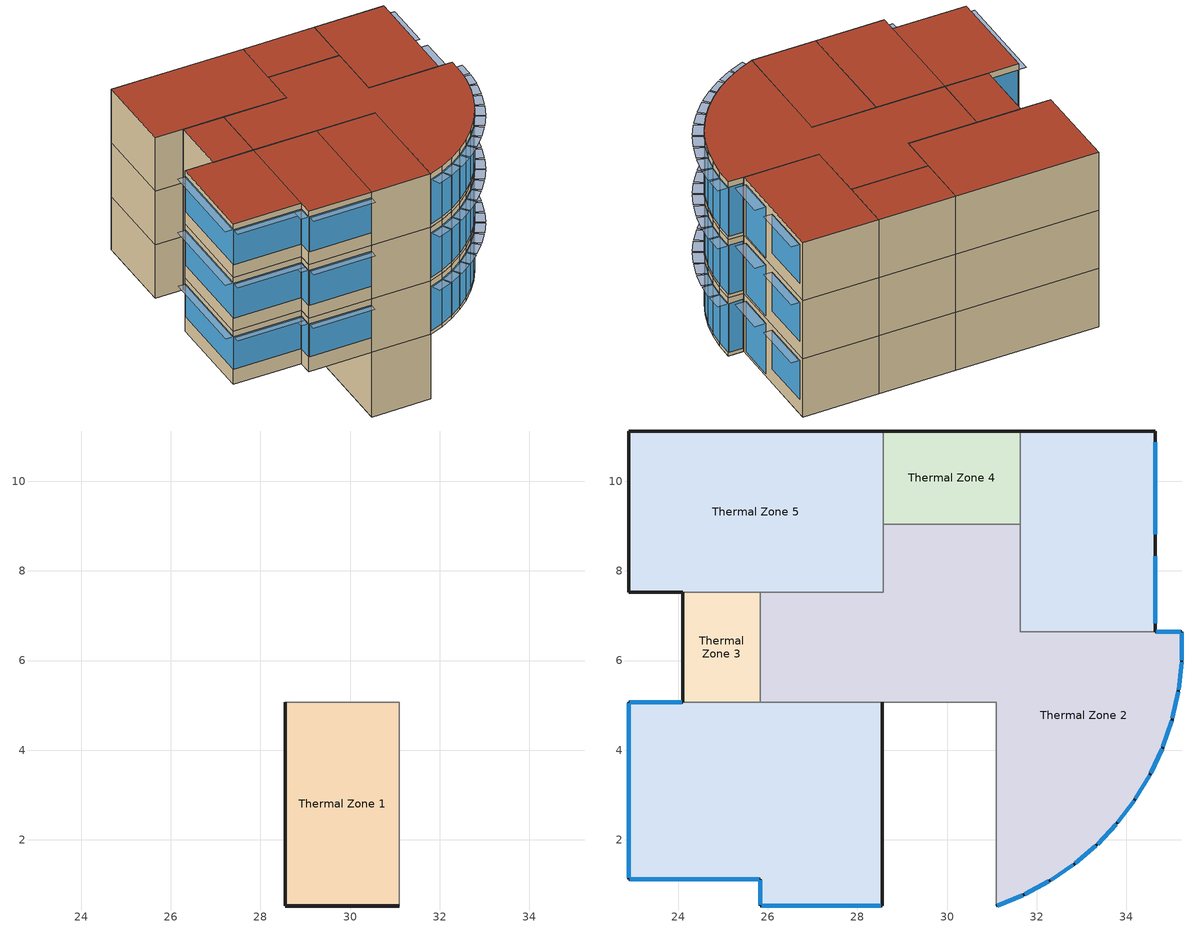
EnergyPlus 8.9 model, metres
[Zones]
Thermal Zone 1
 floor ground (ExtSlabCarpet 4in ClimateZone 1-8): 31.1,5.07 31.1,0.52 28.55,0.52 28.55,5.07 z0.01
 wall outside (ASHRAE 189.1-2009 ExtWall Mass ClimateZone 1): 28.55,0.52 31.1,0.52 z5.55:8.06; 28.55,0.52 31.1,0.52 z8.06:10.57; 28.55,0.52 31.1,0.52 z0.01:3.04; 28.55,5.07 28.55,0.52 31.1,0.52 z3.04:5.55
 wall to Thermal Zone 5 (Interior Wall): 28.55,5.07 28.55,0.52 z5.55:8.06; 28.55,5.07 28.55,0.52 z8.06:10.57
 wall to Thermal Zone 2 (Interior Wall): 31.1,0.52 31.1,5.07 28.55,5.07 z5.55:8.06; 31.1,0.52 31.1,5.07 28.55,5.07 z8.06:10.57; 31.1,0.52 31.1,5.07 28.55,5.07 z3.04:5.55
 wall adiabatic (Interior Wall): 28.55,5.07 28.55,0.52 / 31.1,0.52 31.1,5.07 z0.01:3.04
 roof outside (ASHRAE 189.1-2009 ExtRoof IEAD ClimateZone 1): 31.1,0.52 31.1,5.07 28.55,5.07 28.55,0.52 z10.57
Thermal Zone 2
 floor ground (ExtSlabCarpet 4in ClimateZone 1-8): 31.63,9.04 31.63,6.64 35.24,6.64 35.24,5.98 35.16,5.33 35.02,4.68 34.81,4.06 34.53,3.46 34.19,2.89 33.79,2.37 33.34,1.89 32.84,1.46 32.29,1.09 31.71,0.77 31.1,0.52 31.1,5.07 25.83,5.07 25.83,7.52 28.57,7.52 28.57,9.04 z3.04
 wall outside (ASHRAE 189.1-2009 ExtWall Mass ClimateZone 1): 31.1,0.52 31.71,0.77 32.29,1.09 32.84,1.46 33.34,1.89 33.79,2.37 34.19,2.89 34.53,3.46 34.81,4.06 35.02,4.68 35.16,5.33 35.24,5.98 35.24,6.64 34.64,6.64 z5.55:8.06; 31.1,0.52 31.71,0.77 32.29,1.09 32.84,1.46 33.34,1.89 33.79,2.37 34.19,2.89 34.53,3.46 34.81,4.06 35.02,4.68 35.16,5.33 35.24,5.98 35.24,6.64 34.64,6.64 z8.06:10.57; 31.1,0.52 31.71,0.77 32.29,1.09 32.84,1.46 33.34,1.89 33.79,2.37 34.19,2.89 34.53,3.46 34.81,4.06 35.02,4.68 35.16,5.33 35.24,5.98 35.24,6.64 34.64,6.64 z3.04:5.55
 wall to Thermal Zone 5 (Interior Wall): 25.83,5.07 28.55,5.07 / 28.57,9.04 28.57,7.52 25.83,7.52 / 34.64,6.64 31.63,6.64 31.63,9.04 z5.55:8.06; 25.83,5.07 28.55,5.07 / 28.57,9.04 28.57,7.52 25.83,7.52 / 34.64,6.64 31.63,6.64 31.63,9.04 z8.06:10.57; 25.83,5.07 28.55,5.07 / 28.57,9.04 28.57,7.52 25.83,7.52 / 34.64,6.64 31.63,6.64 31.63,9.04 z3.04:5.55
 wall to Thermal Zone 3 (Interior Wall): 25.83,7.52 25.83,5.07 z5.55:8.06; 25.83,7.52 25.83,5.07 z8.06:10.57; 25.83,7.52 25.83,5.07 z3.04:5.55
 wall to Thermal Zone 4 (Interior Wall): 31.63,9.04 28.57,9.04 z5.55:8.06; 31.63,9.04 28.57,9.04 z8.06:10.57; 31.63,9.04 28.57,9.04 z3.04:5.55
 window (ASHRAE 189.1-2009 ExtWindow ClimateZone 1): 31.13,0.53 31.69,0.76 / 35.24,6.01 35.24,6.62 / 35.17,5.35 35.24,5.96 / 35.03,4.71 35.16,5.3 / 34.82,4.08 35.01,4.66 / 34.54,3.48 34.8,4.04 / 34.2,2.92 34.52,3.44 / 33.81,2.39 34.18,2.87 / 33.36,1.91 33.78,2.35 / 32.86,1.48 33.32,1.87 / 32.32,1.1 32.82,1.44 / 31.74,0.78 32.27,1.07 z5.7:7.79; 35.22,6.64 34.67,6.64 z5.7:7.81; 31.13,0.53 31.69,0.76 / 35.24,6.01 35.24,6.62 / 35.17,5.35 35.24,5.96 / 35.03,4.71 35.16,5.3 / 34.82,4.08 35.01,4.66 / 34.54,3.48 34.8,4.04 / 34.2,2.92 34.52,3.44 / 33.81,2.39 34.18,2.87 / 33.36,1.91 33.78,2.35 / 32.86,1.48 33.32,1.87 / 32.32,1.1 32.82,1.44 / 31.74,0.78 32.27,1.07 z8.21:10.3; 35.22,6.64 34.67,6.64 z8.21:10.32; 31.13,0.53 31.69,0.76 / 35.24,6.01 35.24,6.62 / 35.17,5.35 35.24,5.96 / 35.03,4.71 35.16,5.3 / 34.82,4.08 35.01,4.66 / 34.54,3.48 34.8,4.04 / 34.2,2.92 34.52,3.44 / 33.81,2.39 34.18,2.87 / 33.36,1.91 33.78,2.35 / 32.86,1.48 33.32,1.87 / 32.32,1.1 32.82,1.44 / 31.74,0.78 32.27,1.07 z3.19:5.28; 35.22,6.64 34.67,6.64 z3.19:5.3
 roof outside (ASHRAE 189.1-2009 ExtRoof IEAD ClimateZone 1): 31.1,0.52 31.71,0.77 32.29,1.09 32.84,1.46 33.34,1.89 33.79,2.37 34.19,2.89 34.53,3.46 34.81,4.06 35.02,4.68 35.16,5.33 35.24,5.98 35.24,6.64 31.63,6.64 31.63,9.04 28.57,9.04 28.57,7.52 25.83,7.52 25.83,5.07 31.1,5.07 z10.57
Thermal Zone 3
 floor ground (ExtSlabCarpet 4in ClimateZone 1-8): 25.83,7.52 25.83,5.07 24.1,5.07 24.1,7.52 z3.04
 wall outside (ASHRAE 189.1-2009 ExtWall Mass ClimateZone 1): 24.1,7.52 24.1,5.07 z5.55:8.06; 24.1,7.52 24.1,5.07 z8.06:10.57; 24.1,7.52 24.1,5.07 z3.04:5.55
 wall to Thermal Zone 5 (Interior Wall): 25.83,7.52 24.1,7.52 / 24.1,5.07 25.83,5.07 z5.55:8.06; 25.83,7.52 24.1,7.52 / 24.1,5.07 25.83,5.07 z8.06:10.57; 25.83,7.52 24.1,7.52 / 24.1,5.07 25.83,5.07 z3.04:5.55
 roof outside (ASHRAE 189.1-2009 ExtRoof IEAD ClimateZone 1): 25.83,5.07 25.83,7.52 24.1,7.52 24.1,5.07 z10.57
Thermal Zone 4
 floor ground (ExtSlabCarpet 4in ClimateZone 1-8): 31.63,11.12 31.63,9.04 28.57,9.04 28.57,11.12 z3.04
 wall outside (ASHRAE 189.1-2009 ExtWall Mass ClimateZone 1): 31.63,11.12 28.57,11.12 z3.04:5.55; 31.63,11.12 28.57,11.12 z5.55:8.06; 31.63,11.12 28.57,11.12 z8.06:10.57
 wall to Thermal Zone 5 (Interior Wall): 31.63,9.04 31.63,11.12 / 28.57,11.12 28.57,9.04 z3.04:5.55; 31.63,9.04 31.63,11.12 / 28.57,11.12 28.57,9.04 z5.55:8.06; 31.63,9.04 31.63,11.12 / 28.57,11.12 28.57,9.04 z8.06:10.57
 roof outside (ASHRAE 189.1-2009 ExtRoof IEAD ClimateZone 1): 31.63,9.04 31.63,11.12 28.57,11.12 28.57,9.04 z10.57
Thermal Zone 5
 floor ground (ExtSlabCarpet 4in ClimateZone 1-8): 28.55,5.07 28.55,0.52 25.83,0.52 25.83,5.07 z5.55; 28.55,5.07 28.55,0.52 25.83,0.52 25.83,5.07 z8.06; 28.55,5.07 28.55,0.52 25.83,0.52 25.83,5.07 z3.04; 25.83,5.07 25.83,1.12 22.89,1.12 22.89,5.07 z3.04; 34.64,11.12 34.64,6.64 31.63,6.64 31.63,11.12 z3.04; 28.57,11.12 28.57,7.52 22.89,7.52 22.89,11.12 z3.04
 wall outside (ASHRAE 189.1-2009 ExtWall Mass ClimateZone 1): 24.1,5.07 22.89,5.07 22.89,1.12 25.83,1.12 25.83,0.52 28.55,0.52 / 34.64,6.64 34.64,11.12 31.63,11.12 / 28.57,11.12 22.89,11.12 22.89,7.52 24.1,7.52 z5.55:8.06; 24.1,5.07 22.89,5.07 22.89,1.12 25.83,1.12 25.83,0.52 28.55,0.52 / 34.64,6.64 34.64,11.12 31.63,11.12 / 28.57,11.12 22.89,11.12 22.89,7.52 24.1,7.52 z8.06:10.57; 34.64,6.64 34.64,11.12 31.63,11.12 / 24.1,5.07 22.89,5.07 22.89,1.12 25.83,1.12 25.83,0.52 28.55,0.52 28.55,5.07 / 34.64,6.64 34.64,11.12 / 28.57,11.12 22.89,11.12 22.89,7.52 24.1,7.52 z3.04:5.55
 window (ASHRAE 189.1-2009 ExtWindow ClimateZone 1): 25.83,1.1 25.83,0.55 / 25.86,0.52 28.52,0.52 / 22.92,1.12 25.81,1.12 / 22.89,5.05 22.89,1.15 / 24.08,5.07 22.92,5.07 z6.15:7.79; 34.64,8.82 34.64,10.87 z6.15:7.84; 34.64,6.83 34.64,8.33 z5.65:7.84; 25.83,1.1 25.83,0.55 / 25.86,0.52 28.52,0.52 / 22.92,1.12 25.81,1.12 / 22.89,5.05 22.89,1.15 / 24.08,5.07 22.92,5.07 z8.66:10.3; 34.64,8.82 34.64,10.87 z8.66:10.35; 34.64,6.83 34.64,8.33 z8.16:10.35; 25.86,0.52 28.52,0.52 / 25.83,1.1 25.83,0.55 / 22.92,1.12 25.81,1.12 / 22.89,5.05 22.89,1.15 z3.74:5.27; 34.64,8.82 34.64,10.87 / 34.64,8.82 34.64,10.87 z3.64:5.33; 34.64,6.83 34.64,8.33 / 34.64,6.83 34.64,8.33 z3.14:5.33; 24.08,5.07 22.92,5.07 z3.74:5.31
 roof outside (ASHRAE 189.1-2009 ExtRoof IEAD ClimateZone 1): 28.55,0.52 28.55,5.07 25.83,5.07 25.83,0.52 z8.06; 28.55,0.52 28.55,5.07 25.83,5.07 25.83,0.52 z10.57; 25.83,1.12 25.83,5.07 22.89,5.07 22.89,1.12 z10.57; 34.64,6.64 34.64,11.12 31.63,11.12 31.63,6.64 z10.57; 28.57,7.52 28.57,11.12 22.89,11.12 22.89,7.52 z10.57; 28.55,0.52 28.55,5.07 25.83,5.07 25.83,0.52 z5.55
shading: 34.92,3.31 35.18,3.86 34.8,4.04 34.54,3.48 z5.28; 33.13,1.16 33.59,1.55 33.32,1.87 32.86,1.48 z7.79; 35.66,6.01 35.66,6.62 35.24,6.62 35.24,6.01 z5.28; 31.28,0.15 31.85,0.38 31.69,0.76 31.13,0.53 z10.3; 35.58,5.31 35.65,5.91 35.24,5.96 35.17,5.35 z5.28; 34.56,2.7 34.88,3.22 34.52,3.44 34.2,2.92 z5.28; 34.92,3.31 35.18,3.86 34.8,4.04 34.54,3.48 z7.79; 34.14,2.14 34.51,2.62 34.18,2.87 33.81,2.39 z5.28; 33.66,1.62 34.08,2.06 33.78,2.35 33.36,1.91 z5.28; 33.13,1.16 33.59,1.55 33.32,1.87 32.86,1.48 z5.28; 31.93,0.42 32.47,0.7 32.27,1.07 31.74,0.78 z5.28; 34.14,2.14 34.51,2.62 34.18,2.87 33.81,2.39 z10.3; 35.66,6.01 35.66,6.62 35.24,6.62 35.24,6.01 z10.3; 35.58,5.31 35.65,5.91 35.24,5.96 35.17,5.35 z7.79; 33.13,1.16 33.59,1.55 33.32,1.87 32.86,1.48 z10.3; 31.28,0.15 31.85,0.38 31.69,0.76 31.13,0.53 z7.79; 35.44,4.62 35.57,5.21 35.16,5.3 35.03,4.71 z7.79; 34.56,2.7 34.88,3.22 34.52,3.44 34.2,2.92 z7.79; 34.14,2.14 34.51,2.62 34.18,2.87 33.81,2.39 z7.79; 33.66,1.62 34.08,2.06 33.78,2.35 33.36,1.91 z7.79; 35.66,6.01 35.66,6.62 35.24,6.62 35.24,6.01 z7.79; 32.55,0.75 33.06,1.1 32.82,1.44 32.32,1.1 z7.79; 31.93,0.42 32.47,0.7 32.27,1.07 31.74,0.78 z7.79; 35.44,4.62 35.57,5.21 35.16,5.3 35.03,4.71 z10.3; 35.58,5.31 35.65,5.91 35.24,5.96 35.17,5.35 z10.3; 35.21,3.95 35.41,4.53 35.01,4.66 34.82,4.08 z10.3; 34.56,2.7 34.88,3.22 34.52,3.44 34.2,2.92 z10.3; 33.66,1.62 34.08,2.06 33.78,2.35 33.36,1.91 z10.3; 32.55,0.75 33.06,1.1 32.82,1.44 32.32,1.1 z10.3; 31.93,0.42 32.47,0.7 32.27,1.07 31.74,0.78 z10.3; 35.21,3.95 35.41,4.53 35.01,4.66 34.82,4.08 z7.79; 35.44,4.62 35.57,5.21 35.16,5.3 35.03,4.71 z5.28; 34.92,3.31 35.18,3.86 34.8,4.04 34.54,3.48 z10.3; 32.55,0.75 33.06,1.1 32.82,1.44 32.32,1.1 z5.28; 35.21,3.95 35.41,4.53 35.01,4.66 34.82,4.08 z5.28; 31.28,0.15 31.85,0.38 31.69,0.76 31.13,0.53 z5.28; 25.81,0.82 25.81,1.12 22.92,1.12 22.92,0.82 z5.27; 22.89,1.15 22.89,5.05 22.59,5.05 22.59,1.15 z5.27; 25.83,0.55 25.83,1.1 25.5,1.1 25.5,0.55 z10.3; 25.81,0.8 25.81,1.12 22.92,1.12 22.92,0.8 z7.79; 22.89,1.15 22.89,5.05 22.56,5.05 22.56,1.15 z7.79; 25.81,0.8 25.81,1.12 22.92,1.12 22.92,0.8 z10.3; 22.89,1.15 22.89,5.05 22.56,5.05 22.56,1.15 z10.3; 34.98,8.82 34.98,10.87 34.64,10.87 34.64,8.82 z7.84; 35.08,6.83 35.08,8.33 34.64,8.33 34.64,6.83 z7.84; 34.98,8.82 34.98,10.87 34.64,10.87 34.64,8.82 z10.35; 35.08,6.83 35.08,8.33 34.64,8.33 34.64,6.83 z10.35; 34.98,8.82 34.98,10.87 34.64,10.87 34.64,8.82 z5.33; 35.08,6.83 35.08,8.33 34.64,8.33 34.64,6.83 z5.33; 28.52,0.2 28.52,0.52 25.86,0.52 25.86,0.2 z10.3; 25.83,0.55 25.83,1.1 25.5,1.1 25.5,0.55 z7.79; 28.52,0.2 28.52,0.52 25.86,0.52 25.86,0.2 z7.79; 25.83,0.55 25.83,1.1 25.53,1.1 25.53,0.55 z5.27; 28.52,0.22 28.52,0.52 25.86,0.52 25.86,0.22 z5.27
[Building]
Building 1
[Site:Location]
Piacenza: Latitude {deg}=44.92; Longitude {deg}=9.73; Time Zone {hr}=1; Elevation {m}=134
[SizingPeriod:DesignDay] Day of Month=21; Dry-Bulb Temperature Range Modifier Type=DefaultMultipliers; Barometric Pressure {Pa}=99726; Rain Indicator=No; Snow Indicator=No; Daylight Saving Time Indicator=No
Name | Month | Day Type | Maximum Dry-Bulb Temperature {C} | Daily Dry-Bulb Temperature Range {deltaC} | Humidity Condition Type | Wetbulb or DewPoint at Maximum Dry-Bulb {C} | Wind Speed {m/s} | Wind Direction {deg} | Solar Model Indicator | ASHRAE Clear Sky Optical Depth for Beam Irradiance (taub) | ASHRAE Clear Sky Optical Depth for Diffuse Irradiance (taud) | Enthalpy at Maximum Dry-Bulb {J/kg} | Sky Clearness
Piacenza Ann Clg .4% Condns DB=>MWB | 8 | SummerDesignDay | 33.1 | 11.9 | Wetbulb | 22.7 | 2.3 | 90 | ASHRAETau | 0.48 | 1.935
Piacenza Ann Clg .4% Condns DP=>MDB | 8 | SummerDesignDay | 27.4 | 11.9 | Dewpoint | 23 | 2.3 | 90 | ASHRAETau | 0.48 | 1.935
Piacenza Ann Clg .4% Condns Enth=>MDB | 8 | SummerDesignDay | 30.3 | 11.9 | Enthalpy |  | 2.3 | 90 | ASHRAETau | 0.48 | 1.935 | 74900
Piacenza Ann Clg .4% Condns WB=>MDB | 8 | SummerDesignDay | 30.1 | 11.9 | Wetbulb | 24.6 | 2.3 | 90 | ASHRAETau | 0.48 | 1.935
Piacenza Ann Htg 99.6% Condns DB | 1 | WinterDesignDay | -6.1 | 0 | Wetbulb | -6.1 | 2 | 250 | ASHRAEClearSky |  |  |  | 0
Piacenza Ann Htg Wind 99.6% Condns WS=>MCDB | 1 | WinterDesignDay | 5.8 | 0 | Wetbulb | 5.8 | 8.9 | 250 | ASHRAEClearSky |  |  |  | 0
Piacenza Ann Hum_n 99.6% Condns DP=>MCDB | 1 | WinterDesignDay | 3.5 | 0 | Dewpoint | -11.3 | 2 | 250 | ASHRAEClearSky |  |  |  | 0
[Material] Thermal Absorptance=0.9
Name | Roughness | Thickness {m} | Conductivity {W/m-K} | Density {kg/m3} | Specific Heat {J/kg-K} | Solar Absorptance | Visible Absorptance
1/2IN Gypsum | Smooth | 0.0127 | 0.16 | 784.9 | 830 | 0.4 | 0.4
1IN Stucco | Smooth | 0.0253 | 0.6918 | 1858 | 837 | 0.92 | 0.92
8IN Concrete HW | MediumRough | 0.2033 | 1.7296 | 2243 | 837 | 0.65 | 0.65
F16 Acoustic tile | MediumSmooth | 0.0191 | 0.06 | 368 | 590 | 0.3 | 0.3
G01a 19mm gypsum board | MediumSmooth | 0.019 | 0.16 | 800 | 1090 | 0.4 | 0.4
M11 100mm lightweight concrete | MediumRough | 0.1016 | 0.53 | 1280 | 840 | 0.5 | 0.5
MAT-CC05 4 HW CONCRETE | Rough | 0.1016 | 1.311 | 2240 | 836.8 | 0.85 | 0.85
Metal Decking | MediumSmooth | 0.0015 | 45.006 | 7680 | 418.4 | 0.6 | 0.6
Roof Insulation [18] | MediumRough | 0.1693 | 0.049 | 265 | 836.8 | 0.7 | 0.7
Roof Membrane | VeryRough | 0.0095 | 0.16 | 1121.29 | 1460 | 0.7 | 0.7
Wall Insulation [31] | MediumRough | 0.0337 | 0.0432 | 91 | 837 | 0.5 | 0.5
[Material:AirGap]
Name | Thermal Resistance {m2-K/W}
F04 Wall air space resistance | 0.15
F05 Ceiling air space resistance | 0.18
[Material:NoMass]
CP02 CARPET PAD: Roughness=Smooth; Thermal Resistance {m2-K/W}=0.1; Thermal Absorptance=0.9; Solar Absorptance=0.8; Visible Absorptance=0.8
[WindowMaterial:Blind]
Window Material Blind 1: Slat Orientation=Horizontal; Slat Width {m}=0.025; Slat Separation {m}=0.01875; Slat Thickness {m}=0.001; Slat Angle {deg}=45; Slat Conductivity {W/m-K}=221; Slat Beam Solar Transmittance=0; Front Side Slat Beam Solar Reflectance=0.5; Back Side Slat Beam Solar Reflectance=0.5; Slat Diffuse Solar Transmittance=0; Front Side Slat Diffuse Solar Reflectance=0.5; Back Side Slat Diffuse Solar Reflectance=0.5; Slat Beam Visible Transmittance=0; Front Side Slat Beam Visible Reflectance=0.5; Back Side Slat Beam Visible Reflectance=0.5; Slat Diffuse Visible Transmittance=0; Front Side Slat Diffuse Visible Reflectance=0.5; Back Side Slat Diffuse Visible Reflectance=0.5; Slat Infrared Hemispherical Transmittance=0; Front Side Slat Infrared Hemispherical Emissivity=0.9; Back Side Slat Infrared Hemispherical Emissivity=0.9; Blind to Glass Distance {m}=0.05; Blind Top Opening Multiplier=0.5; Blind Bottom Opening Multiplier=0.5; Blind Left Side Opening Multiplier=0.5; Blind Right Side Opening Multiplier=0.5; Minimum Slat Angle {deg}=0; Maximum Slat Angle {deg}=180
[WindowMaterial:Glazing]
Theoretical Glass [167]: Optical Data Type=SpectralAverage; Thickness {m}=0.003; Solar Transmittance at Normal Incidence=0.2374; Front Side Solar Reflectance at Normal Incidence=0.7126; Back Side Solar Reflectance at Normal Incidence=0; Visible Transmittance at Normal Incidence=0.2512; Front Side Visible Reflectance at Normal Incidence=0.6988; Back Side Visible Reflectance at Normal Incidence=0; Infrared Transmittance at Normal Incidence=0; Front Side Infrared Hemispherical Emissivity=0.985; Back Side Infrared Hemispherical Emissivity=0.985; Conductivity {W/m-K}=2.1073; Dirt Correction Factor for Solar and Visible Transmittance=1; Solar Diffusing=No
[WindowProperty:ShadingControl]
Shading Control 1: Shading Type=InteriorBlind; Shading Control Type=OnIfHighSolarOnWindow; Setpoint {BasedOnField A4}=27; Shading Control Is Scheduled=No; Glare Control Is Active=No; Shading Device Material=Window Material Blind 1
[Construction]
ASHRAE 189.1-2009 ExtRoof IEAD ClimateZone 1: Roof Membrane, Roof Insulation [18], Metal Decking
ASHRAE 189.1-2009 ExtWall Mass ClimateZone 1: 1IN Stucco, 8IN Concrete HW, Wall Insulation [31], 1/2IN Gypsum
ASHRAE 189.1-2009 ExtWindow ClimateZone 1: Theoretical Glass [167]
ExtSlabCarpet 4in ClimateZone 1-8: MAT-CC05 4 HW CONCRETE, CP02 CARPET PAD
Interior Ceiling: M11 100mm lightweight concrete, F05 Ceiling air space resistance, F16 Acoustic tile
Interior Floor: F16 Acoustic tile, F05 Ceiling air space resistance, M11 100mm lightweight concrete
Interior Wall: G01a 19mm gypsum board, F04 Wall air space resistance, G01a 19mm gypsum board
[Zone] Part of Total Floor Area=Yes
Name | Floor Area {m2}
Thermal Zone 1 | 46.41
Thermal Zone 2 | 110.526
Thermal Zone 3 | 12.7155
Thermal Zone 4 | 19.0944
Thermal Zone 5 | 173.7654
[InternalMass]
Name | Construction | Zone | Surface Area {m2}
Merged Surface 136 - Surface 69 | Interior Floor | Thermal Zone 1 | 11.6025
Merged Surface 141 - Surface 208; Merged Surface 32 - Surface 64 | Interior Ceiling | Thermal Zone 1 | 11.6025
Merged Surface 105 - Surface 56 | Interior Floor | Thermal Zone 2 | 36.8419
Merged Surface 128 - Surface 177 | Interior Ceiling | Thermal Zone 2 | 36.8419
Merged Surface 149 - Surface 82 | Interior Floor | Thermal Zone 3 | 4.2385
Merged Surface 154 - Surface 221 | Interior Ceiling | Thermal Zone 3 | 4.2385
Merged Surface 104 - Surface 171; Merged Surface 176 - Surface 243 | Interior Ceiling | Thermal Zone 4 | 6.3648
Merged Surface 132 - Surface 143; Merged Surface 204 - Surface 215; Merged Surface 60 - Surface 71 | Interior Wall | Thermal Zone 5 | 9.9145
Merged Surface 142 - Surface 76 | Interior Floor | Thermal Zone 5 | 11.613
Merged Surface 148 - Surface 214 | Interior Ceiling | Thermal Zone 5 | 11.613
Merged Surface 155 - Surface 89 | Interior Floor | Thermal Zone 5 | 13.4848
Merged Surface 161 - Surface 227 | Interior Ceiling | Thermal Zone 5 | 13.4848
Merged Surface 162 - Surface 98 | Interior Floor | Thermal Zone 5 | 20.448
Merged Surface 170 - Surface 234 | Interior Ceiling | Thermal Zone 5 | 20.448
[Lights] Schedule=Office Bldg Light; Design Level Calculation Method=LightingLevel
Name | Zone or ZoneList | Lighting Level {W}
189.1-2009 - Office - Stair - CZ1-3 Lights 1; 189.1-2009 - Office - Stair - CZ1-3 Lights 2; 189.1-2009 - Office - Stair - CZ1-3 Lights 3; 189.1-2009 - Office - Stair - CZ1-3 Lights 4 | Thermal Zone 1 | 67.4397
189.1-2009 - Office - Corridor - CZ1-3 Lights 1; 189.1-2009 - Office - Corridor - CZ1-3 Lights 2; 189.1-2009 - Office - Corridor - CZ1-3 Lights 3 | Thermal Zone 2 | 178.453
189.1-2009 - Office - Restroom - CZ1-3 Lights 1; 189.1-2009 - Office - Restroom - CZ1-3 Lights 2; 189.1-2009 - Office - Restroom - CZ1-3 Lights 3 | Thermal Zone 3 | 36.9545
189.1-2009 - Office - BreakRoom - CZ1-3 Lights 1; 189.1-2009 - Office - BreakRoom - CZ1-3 Lights 2; 189.1-2009 - Office - BreakRoom - CZ1-3 Lights 3 | Thermal Zone 4 | 73.9909
189.1-2009 - Office - ClosedOffice - CZ1-3 Lights 1; 189.1-2009 - Office - ClosedOffice - CZ1-3 Lights 5; 189.1-2009 - Office - ClosedOffice - CZ1-3 Lights 9 | Thermal Zone 5 | 131.882
189.1-2009 - Office - ClosedOffice - CZ1-3 Lights 10; 189.1-2009 - Office - ClosedOffice - CZ1-3 Lights 2; 189.1-2009 - Office - ClosedOffice - CZ1-3 Lights 6 | Thermal Zone 5 | 123.751
189.1-2009 - Office - ClosedOffice - CZ1-3 Lights 11; 189.1-2009 - Office - ClosedOffice - CZ1-3 Lights 3; 189.1-2009 - Office - ClosedOffice - CZ1-3 Lights 7 | Thermal Zone 5 | 143.698
189.1-2009 - Office - ClosedOffice - CZ1-3 Lights 12; 189.1-2009 - Office - ClosedOffice - CZ1-3 Lights 4; 189.1-2009 - Office - ClosedOffice - CZ1-3 Lights 8 | Thermal Zone 5 | 217.899
[ZoneInfiltration:DesignFlowRate] Schedule=Office Infil Quarter On; Design Flow Rate Calculation Method=Flow/Zone
Name | Zone or ZoneList | Design Flow Rate {m3/s}
189.1-2009 - Office - Stair - CZ1-3 Infiltration 1 | Thermal Zone 1 | 0.00233541
189.1-2009 - Office - Stair - CZ1-3 Infiltration 2 | Thermal Zone 1 | 0.00538658
189.1-2009 - Office - Stair - CZ1-3 Infiltration 3 | Thermal Zone 1 | 0.00193462
189.1-2009 - Office - Stair - CZ1-3 Infiltration 4 | Thermal Zone 1 | 0.00544159
189.1-2009 - Office - Corridor - CZ1-3 Infiltration 1; 189.1-2009 - Office - Corridor - CZ1-3 Infiltration 2 | Thermal Zone 2 | 0.00646347
189.1-2009 - Office - Corridor - CZ1-3 Infiltration 3 | Thermal Zone 2 | 0.0175993
189.1-2009 - Office - Restroom - CZ1-3 Infiltration 1; 189.1-2009 - Office - Restroom - CZ1-3 Infiltration 2 | Thermal Zone 3 | 0.00185875
189.1-2009 - Office - Restroom - CZ1-3 Infiltration 3 | Thermal Zone 3 | 0.00313988
189.1-2009 - Office - BreakRoom - CZ1-3 Infiltration 1; 189.1-2009 - Office - BreakRoom - CZ1-3 Infiltration 2 | Thermal Zone 4 | 0.00232154
189.1-2009 - Office - BreakRoom - CZ1-3 Infiltration 3 | Thermal Zone 4 | 0.00424536
189.1-2009 - Office - ClosedOffice - CZ1-3 Infiltration 1 | Thermal Zone 5 | 0.00971152
189.1-2009 - Office - ClosedOffice - CZ1-3 Infiltration 10 | Thermal Zone 5 | 0.00965539
189.1-2009 - Office - ClosedOffice - CZ1-3 Infiltration 11 | Thermal Zone 5 | 0.00975837
189.1-2009 - Office - ClosedOffice - CZ1-3 Infiltration 12 | Thermal Zone 5 | 0.0141391
189.1-2009 - Office - ClosedOffice - CZ1-3 Infiltration 2; 189.1-2009 - Office - ClosedOffice - CZ1-3 Infiltration 6 | Thermal Zone 5 | 0.00614525
189.1-2009 - Office - ClosedOffice - CZ1-3 Infiltration 3 | Thermal Zone 5 | 0.00908131
189.1-2009 - Office - ClosedOffice - CZ1-3 Infiltration 4; 189.1-2009 - Office - ClosedOffice - CZ1-3 Infiltration 8 | Thermal Zone 5 | 0.00795848
189.1-2009 - Office - ClosedOffice - CZ1-3 Infiltration 5; 189.1-2009 - Office - ClosedOffice - CZ1-3 Infiltration 9 | Thermal Zone 5 | 0.00625956
189.1-2009 - Office - ClosedOffice - CZ1-3 Infiltration 7 | Thermal Zone 5 | 0.00568246
[ZoneControl:Thermostat] Control Object Type 1=ThermostatSetpoint:DualSetpoint
Name | Zone or ZoneList | Control Type Schedule | Control Name 1
Thermal Zone 1 Thermostat | Thermal Zone 1 | Thermal Zone 1 Thermostat Schedule | Thermal Zone 1 Thermostat 1
Thermal Zone 2 Thermostat | Thermal Zone 2 | Thermal Zone 2 Thermostat Schedule | Thermal Zone 2 Thermostat
Thermal Zone 3 Thermostat | Thermal Zone 3 | Thermal Zone 3 Thermostat Schedule | Thermal Zone 3 Thermostat
Thermal Zone 4 Thermostat | Thermal Zone 4 | Thermal Zone 4 Thermostat Schedule | Thermal Zone 4 Thermostat
Thermal Zone 5 Thermostat | Thermal Zone 5 | Thermal Zone 5 Thermostat Schedule | Thermal Zone 5 Thermostat 1
[ThermostatSetpoint:DualSetpoint] Heating Setpoint Temperature Schedule=Medium Office HtgSetp; Cooling Setpoint Temperature Schedule=Medium Office ClgSetp
Thermal Zone 1 Thermostat 1; Thermal Zone 2 Thermostat; Thermal Zone 3 Thermostat; Thermal Zone 4 Thermostat; Thermal Zone 5 Thermostat 1
[Sizing:Zone] Zone Cooling Design Supply Air Temperature Input Method=SupplyAirTemperature; Zone Cooling Design Supply Air Temperature {C}=14; Zone Cooling Design Supply Air Temperature Difference {deltaC}=11.11; Zone Heating Design Supply Air Temperature Input Method=SupplyAirTemperature; Zone Heating Design Supply Air Temperature {C}=40; Zone Heating Design Supply Air Temperature Difference {deltaC}=11.11; Zone Cooling Design Supply Air Humidity Ratio {kgWater/kgDryAir}=0.0085; Zone Heating Design Supply Air Humidity Ratio {kgWater/kgDryAir}=0.008; Cooling Design Air Flow Method=DesignDay; Cooling Design Air Flow Rate {m3/s}=0; Cooling Minimum Air Flow per Zone Floor Area {m3/s-m2}=0.000762; Cooling Minimum Air Flow {m3/s}=0; Cooling Minimum Air Flow Fraction=0; Heating Design Air Flow Method=DesignDay; Heating Design Air Flow Rate {m3/s}=0; Heating Maximum Air Flow per Zone Floor Area {m3/s-m2}=0.002032; Heating Maximum Air Flow {m3/s}=0.141576; Heating Maximum Air Flow Fraction=0.3; Account for Dedicated Outdoor Air System=No
Name | Design Specification Outdoor Air Object | Design Specification Zone Air Distribution Object
Thermal Zone 1 | 189.1-2009 - Office - Stair - CZ1-3 Ventilation | Thermal Zone 1 Design Spec Zone Air Dist
Thermal Zone 2 | 189.1-2009 - Office - Corridor - CZ1-3 Ventilation | Thermal Zone 2 Design Spec Zone Air Dist
Thermal Zone 3 | 189.1-2009 - Office - Restroom - CZ1-3 Ventilation | Thermal Zone 3 Design Spec Zone Air Dist
Thermal Zone 4 | 189.1-2009 - Office - BreakRoom - CZ1-3 Ventilation | Thermal Zone 4 Design Spec Zone Air Dist
Thermal Zone 5 | 189.1-2009 - Office - ClosedOffice - CZ1-3 Ventilation | Thermal Zone 5 Design Spec Zone Air Dist
[DesignSpecification:ZoneAirDistribution] Zone Air Distribution Effectiveness in Cooling Mode=1; Zone Air Distribution Effectiveness in Heating Mode=1
Thermal Zone 1 Design Spec Zone Air Dist; Thermal Zone 2 Design Spec Zone Air Dist; Thermal Zone 3 Design Spec Zone Air Dist; Thermal Zone 4 Design Spec Zone Air Dist; Thermal Zone 5 Design Spec Zone Air Dist
[DesignSpecification:OutdoorAir] Outdoor Air Method=Sum; Outdoor Air Flow per Zone {m3/s}=0; Outdoor Air Flow Air Changes per Hour {1/hr}=0
Name | Outdoor Air Flow per Person {m3/s-person} | Outdoor Air Flow per Zone Floor Area {m3/s-m2}
189.1-2009 - Office - Stair - CZ1-3 Ventilation; 189.1-2009 - Office - Corridor - CZ1-3 Ventilation | 0 | 0.000254
189.1-2009 - Office - Restroom - CZ1-3 Ventilation | 0 | 0.0048768
189.1-2009 - Office - BreakRoom - CZ1-3 Ventilation | 0.00707921 | 0
189.1-2009 - Office - ClosedOffice - CZ1-3 Ventilation | 0.00943895 | 0
[ZoneVentilation:DesignFlowRate]
Name | Zone or ZoneList | Schedule | Design Flow Rate Calculation Method | Flow Rate per Zone Floor Area {m3/s-m2} | Flow Rate per Person {m3/s-person}
Thermal Zone 1 Ventilation per Floor Area | Thermal Zone 1 | Always_On | Flow/Area | 0.000254
Thermal Zone 2 Ventilation per Floor Area | Thermal Zone 2 | Always_On | Flow/Area | 0.000254
Thermal Zone 3 Ventilation per Floor Area | Thermal Zone 3 | Always_On | Flow/Area | 0.0048768
Thermal Zone 4 Ventilation per Person | Thermal Zone 4 | Office Misc Occ | Flow/Person |  | 0.00707921
Thermal Zone 5 Ventilation per Person | Thermal Zone 5 | Office Work Occ | Flow/Person |  | 0.00943895
[People] Number of People Calculation Method=People; Fraction Radiant=0.3; Activity Level Schedule=Office Activity
Name | Zone or ZoneList | Number of People Schedule | Number of People
189.1-2009 - Office - Corridor - CZ1-3 People 1; 189.1-2009 - Office - Corridor - CZ1-3 People 2; 189.1-2009 - Office - Corridor - CZ1-3 People 3 | Thermal Zone 2 | Office Work Occ | 0.396563
189.1-2009 - Office - Restroom - CZ1-3 People 1; 189.1-2009 - Office - Restroom - CZ1-3 People 2; 189.1-2009 - Office - Restroom - CZ1-3 People 3 | Thermal Zone 3 | Office Misc Occ | 0.456228
189.1-2009 - Office - BreakRoom - CZ1-3 People 1; 189.1-2009 - Office - BreakRoom - CZ1-3 People 2; 189.1-2009 - Office - BreakRoom - CZ1-3 People 3 | Thermal Zone 4 | Office Misc Occ | 3.42551
189.1-2009 - Office - ClosedOffice - CZ1-3 People 1; 189.1-2009 - Office - ClosedOffice - CZ1-3 People 5; 189.1-2009 - Office - ClosedOffice - CZ1-3 People 9 | Thermal Zone 5 | Office Work Occ | 0.632767
189.1-2009 - Office - ClosedOffice - CZ1-3 People 10; 189.1-2009 - Office - ClosedOffice - CZ1-3 People 2; 189.1-2009 - Office - ClosedOffice - CZ1-3 People 6 | Thermal Zone 5 | Office Work Occ | 0.593756
189.1-2009 - Office - ClosedOffice - CZ1-3 People 11; 189.1-2009 - Office - ClosedOffice - CZ1-3 People 3; 189.1-2009 - Office - ClosedOffice - CZ1-3 People 7 | Thermal Zone 5 | Office Work Occ | 0.689459
189.1-2009 - Office - ClosedOffice - CZ1-3 People 12; 189.1-2009 - Office - ClosedOffice - CZ1-3 People 4; 189.1-2009 - Office - ClosedOffice - CZ1-3 People 8 | Thermal Zone 5 | Office Work Occ | 1.04548
[ElectricEquipment] Schedule=Office Bldg Equip; Design Level Calculation Method=EquipmentLevel
Name | Zone or ZoneList | Design Level {W}
189.1-2009 - Office - Corridor - CZ1-3 Electric Equipment 1; 189.1-2009 - Office - Corridor - CZ1-3 Electric Equipment 2; 189.1-2009 - Office - Corridor - CZ1-3 Electric Equipment 3 | Thermal Zone 2 | 63.45
189.1-2009 - Office - Restroom - CZ1-3 Electric Equipment 1; 189.1-2009 - Office - Restroom - CZ1-3 Electric Equipment 2; 189.1-2009 - Office - Restroom - CZ1-3 Electric Equipment 3 | Thermal Zone 3 | 3.1936
189.1-2009 - Office - BreakRoom - CZ1-3 Electric Equipment 1; 189.1-2009 - Office - BreakRoom - CZ1-3 Electric Equipment 2; 189.1-2009 - Office - BreakRoom - CZ1-3 Electric Equipment 3 | Thermal Zone 4 | 305.555
189.1-2009 - Office - ClosedOffice - CZ1-3 Electric Equipment 1; 189.1-2009 - Office - ClosedOffice - CZ1-3 Electric Equipment 5; 189.1-2009 - Office - ClosedOffice - CZ1-3 Electric Equipment 9 | Thermal Zone 5 | 85.2571
189.1-2009 - Office - ClosedOffice - CZ1-3 Electric Equipment 10; 189.1-2009 - Office - ClosedOffice - CZ1-3 Electric Equipment 2; 189.1-2009 - Office - ClosedOffice - CZ1-3 Electric Equipment 6 | Thermal Zone 5 | 80.0008
189.1-2009 - Office - ClosedOffice - CZ1-3 Electric Equipment 11; 189.1-2009 - Office - ClosedOffice - CZ1-3 Electric Equipment 3; 189.1-2009 - Office - ClosedOffice - CZ1-3 Electric Equipment 7 | Thermal Zone 5 | 92.8955
189.1-2009 - Office - ClosedOffice - CZ1-3 Electric Equipment 12; 189.1-2009 - Office - ClosedOffice - CZ1-3 Electric Equipment 4; 189.1-2009 - Office - ClosedOffice - CZ1-3 Electric Equipment 8 | Thermal Zone 5 | 140.864
[Zone equipment]
Thermal Zone 1: Thermal Zone 1 Ideal Loads Air System
Thermal Zone 2: Thermal Zone 2 Ideal Loads Air System
Thermal Zone 3: Thermal Zone 3 Ideal Loads Air System
Thermal Zone 4: Thermal Zone 4 Ideal Loads Air System
Thermal Zone 5: Thermal Zone 5 Ideal Loads Air System
[ZoneHVAC:IdealLoadsAirSystem] Maximum Heating Supply Air Temperature [C]=50; Minimum Cooling Supply Air Temperature [C]=13; Maximum Heating Supply Air Humidity Ratio [kg-H20/kg-air]=0.0156; Minimum Cooling Supply Air Humidity Ratio [kg-H20/kg-air]=0.0077; Heating Limit=NoLimit; Cooling Limit=NoLimit; Dehumidification Control Type=ConstantSensibleHeatRatio; Cooling Sensible Heat Ratio=0.7; Humidification Control Type=None; Demand Controlled Ventilation Type=None; Outdoor Air Economizer Type=NoEconomizer; Heat Recovery Type=None; Sensible Heat Recovery Effectiveness=0.7; Latent Heat Recovery Effectiveness=0.65
Thermal Zone 1 Ideal Loads Air System; Thermal Zone 2 Ideal Loads Air System; Thermal Zone 3 Ideal Loads Air System; Thermal Zone 4 Ideal Loads Air System; Thermal Zone 5 Ideal Loads Air System
[Schedule:Day:Interval]
Office Bldg Light Rule 1 Day Schedule: No, 24:00, 0.05
Office Bldg Light Default Schedule: No, 05:00, 0.05, 07:00, 0.1, 08:00, 0.3, 17:00, 0.9, 18:00, 0.7, 20:00, 0.5, 22:00, 0.3, 23:00, 0.1, 24:00, 0.05
Office Bldg Light Rule 2 Day Schedule: No, 06:00, 0.05, 08:00, 0.1, 14:00, 0.5, 17:00, 0.15, 24:00, 0.05
Office Bldg Light Summer Design Day; Office Bldg Equip Summer Design Day; Office Infil Quarter On Rule 1 Day Schedule: No, 24:00, 1
Office Bldg Light Winter Design Day; Office Bldg Equip Winter Design Day; Office Bldg Occ Rule 1 Day Schedule; Office Bldg Occ Rule 1 Day Schedule 1; Office Bldg Occ Winter Design Day; Office Bldg Occ Winter Design Day 1: No, 24:00, 0
Medium Office HtgSetp Rule 1 Day Schedule; Medium Office HtgSetp Summer Design Day: No, 24:00, 15.6
Medium Office HtgSetp Default Schedule: No, 06:00, 15.6, 22:00, 21, 24:00, 15.6
Medium Office HtgSetp Rule 2 Day Schedule: No, 06:00, 15.6, 18:00, 21, 24:00, 15.6
Medium Office HtgSetp Winter Design Day: No, 24:00, 21
Medium Office ClgSetp Rule 1 Day Schedule; Medium Office ClgSetp Winter Design Day: No, 24:00, 26.7
Medium Office ClgSetp Default Schedule; Medium Office ClgSetp Summer Design Day: No, 06:00, 26.7, 22:00, 24, 24:00, 26.7
Medium Office ClgSetp Rule 2 Day Schedule: No, 06:00, 26.7, 18:00, 24, 24:00, 26.7
Office Activity Default Schedule; Office Activity Summer Design Day; Office Activity Winter Design Day: No, 24:00, 132
Office Bldg Equip Default Schedule: No, 08:00, 0.4, 12:00, 0.9, 13:00, 0.8, 17:00, 0.9, 18:00, 0.8, 20:00, 0.6, 22:00, 0.5, 24:00, 0.4
Office Bldg Equip Rule 1 Day Schedule: No, 24:00, 0.3
Office Bldg Equip Rule 2 Day Schedule: No, 06:00, 0.3, 08:00, 0.4, 14:00, 0.5, 17:00, 0.35, 24:00, 0.3
Office Bldg Occ Default Schedule: No, 06:00, 0, 07:00, 0.1, 08:00, 0.2, 12:00, 0.85, 13:00, 0.5, 17:00, 0.85, 18:00, 0.7, 20:00, 0.4, 22:00, 0.1, 24:00, 0.05
Office Bldg Occ Default Schedule 1: No, 06:00, 0, 07:00, 0.1, 08:00, 0.2, 20:00, 0.4, 22:00, 0.1, 24:00, 0.05
Office Bldg Occ Rule 2 Day Schedule: No, 06:00, 0, 08:00, 0.1, 14:00, 0.4, 17:00, 0.1, 24:00, 0
Office Bldg Occ Rule 2 Day Schedule 1: No, 06:00, 0, 08:00, 0.1, 14:00, 0.25, 17:00, 0.1, 24:00, 0
Office Bldg Occ Summer Design Day; Office Bldg Occ Summer Design Day 1: No, 06:00, 0, 22:00, 1, 24:00, 0.05
Office Infil Quarter On Default Schedule; Office Infil Quarter On Summer Design Day: No, 06:00, 1, 22:00, 0.25, 24:00, 1
Office Infil Quarter On Rule 2 Day Schedule; Office Infil Quarter On Winter Design Day: No, 06:00, 1, 18:00, 0.25, 24:00, 1
[Schedule:Week:Daily]
Office Bldg Light Week Rule - Jan1-Dec31: Office Bldg Light Rule 1 Day Schedule, Office Bldg Light Default Schedule, Office Bldg Light Default Schedule, Office Bldg Light Default Schedule, Office Bldg Light Default Schedule, Office Bldg Light Default Schedule, Office Bldg Light Rule 2 Day Schedule, Office Bldg Light Default Schedule, Office Bldg Light Summer Design Day, Office Bldg Light Winter Design Day, Office Bldg Light Default Schedule, Office Bldg Light Default Schedule
Medium Office HtgSetp Week Rule - Jan1-Dec31: Medium Office HtgSetp Rule 1 Day Schedule, Medium Office HtgSetp Default Schedule, Medium Office HtgSetp Default Schedule, Medium Office HtgSetp Default Schedule, Medium Office HtgSetp Default Schedule, Medium Office HtgSetp Default Schedule, Medium Office HtgSetp Rule 2 Day Schedule, Medium Office HtgSetp Default Schedule, Medium Office HtgSetp Summer Design Day, Medium Office HtgSetp Winter Design Day, Medium Office HtgSetp Default Schedule, Medium Office HtgSetp Default Schedule
Medium Office ClgSetp Week Rule - Jan1-Dec31: Medium Office ClgSetp Rule 1 Day Schedule, Medium Office ClgSetp Default Schedule, Medium Office ClgSetp Default Schedule, Medium Office ClgSetp Default Schedule, Medium Office ClgSetp Default Schedule, Medium Office ClgSetp Default Schedule, Medium Office ClgSetp Rule 2 Day Schedule, Medium Office ClgSetp Default Schedule, Medium Office ClgSetp Summer Design Day, Medium Office ClgSetp Winter Design Day, Medium Office ClgSetp Default Schedule, Medium Office ClgSetp Default Schedule
Office Activity Week Rule - Jan1-Dec31: Office Activity Default Schedule, Office Activity Default Schedule, Office Activity Default Schedule, Office Activity Default Schedule, Office Activity Default Schedule, Office Activity Default Schedule, Office Activity Default Schedule, Office Activity Default Schedule, Office Activity Summer Design Day, Office Activity Winter Design Day, Office Activity Default Schedule, Office Activity Default Schedule
Office Bldg Equip Week Rule - Jan1-Dec31: Office Bldg Equip Rule 1 Day Schedule, Office Bldg Equip Default Schedule, Office Bldg Equip Default Schedule, Office Bldg Equip Default Schedule, Office Bldg Equip Default Schedule, Office Bldg Equip Default Schedule, Office Bldg Equip Rule 2 Day Schedule, Office Bldg Equip Default Schedule, Office Bldg Equip Summer Design Day, Office Bldg Equip Winter Design Day, Office Bldg Equip Default Schedule, Office Bldg Equip Default Schedule
Office Infil Quarter On Week Rule - Jan1-Dec31: Office Infil Quarter On Rule 1 Day Schedule, Office Infil Quarter On Default Schedule, Office Infil Quarter On Default Schedule, Office Infil Quarter On Default Schedule, Office Infil Quarter On Default Schedule, Office Infil Quarter On Default Schedule, Office Infil Quarter On Rule 2 Day Schedule, Office Infil Quarter On Default Schedule, Office Infil Quarter On Summer Design Day, Office Infil Quarter On Winter Design Day, Office Infil Quarter On Default Schedule, Office Infil Quarter On Default Schedule
Office Misc Occ Week Rule - Jan1-Dec31: Office Bldg Occ Rule 1 Day Schedule 1, Office Bldg Occ Default Schedule 1, Office Bldg Occ Default Schedule 1, Office Bldg Occ Default Schedule 1, Office Bldg Occ Default Schedule 1, Office Bldg Occ Default Schedule 1, Office Bldg Occ Rule 2 Day Schedule 1, Office Bldg Occ Default Schedule 1, Office Bldg Occ Summer Design Day 1, Office Bldg Occ Winter Design Day 1, Office Bldg Occ Default Schedule 1, Office Bldg Occ Default Schedule 1
Office Work Occ Week Rule - Jan1-Dec31: Office Bldg Occ Rule 1 Day Schedule, Office Bldg Occ Default Schedule, Office Bldg Occ Default Schedule, Office Bldg Occ Default Schedule, Office Bldg Occ Default Schedule, Office Bldg Occ Default Schedule, Office Bldg Occ Rule 2 Day Schedule, Office Bldg Occ Default Schedule, Office Bldg Occ Summer Design Day, Office Bldg Occ Winter Design Day, Office Bldg Occ Default Schedule, Office Bldg Occ Default Schedule
[Schedule:Year]
Office Bldg Light: Office Bldg Light Week Rule - Jan1-Dec31, 1, 1, 12, 31
Medium Office HtgSetp: Medium Office HtgSetp Week Rule - Jan1-Dec31, 1, 1, 12, 31
Medium Office ClgSetp: Medium Office ClgSetp Week Rule - Jan1-Dec31, 1, 1, 12, 31
Office Activity: Office Activity Week Rule - Jan1-Dec31, 1, 1, 12, 31
Office Bldg Equip: Office Bldg Equip Week Rule - Jan1-Dec31, 1, 1, 12, 31
Office Infil Quarter On: Office Infil Quarter On Week Rule - Jan1-Dec31, 1, 1, 12, 31
Office Misc Occ: Office Misc Occ Week Rule - Jan1-Dec31, 1, 1, 12, 31
Office Work Occ: Office Work Occ Week Rule - Jan1-Dec31, 1, 1, 12, 31
[Schedule:Compact]
Thermal Zone 1 Thermostat Schedule; Thermal Zone 2 Thermostat Schedule; Thermal Zone 3 Thermostat Schedule; Thermal Zone 4 Thermostat Schedule; Thermal Zone 5 Thermostat Schedule: Through: 12/31, For: AllDays, Until: 24:00, 4
[Schedule:Constant]
Always_On: Hourly Value=1
